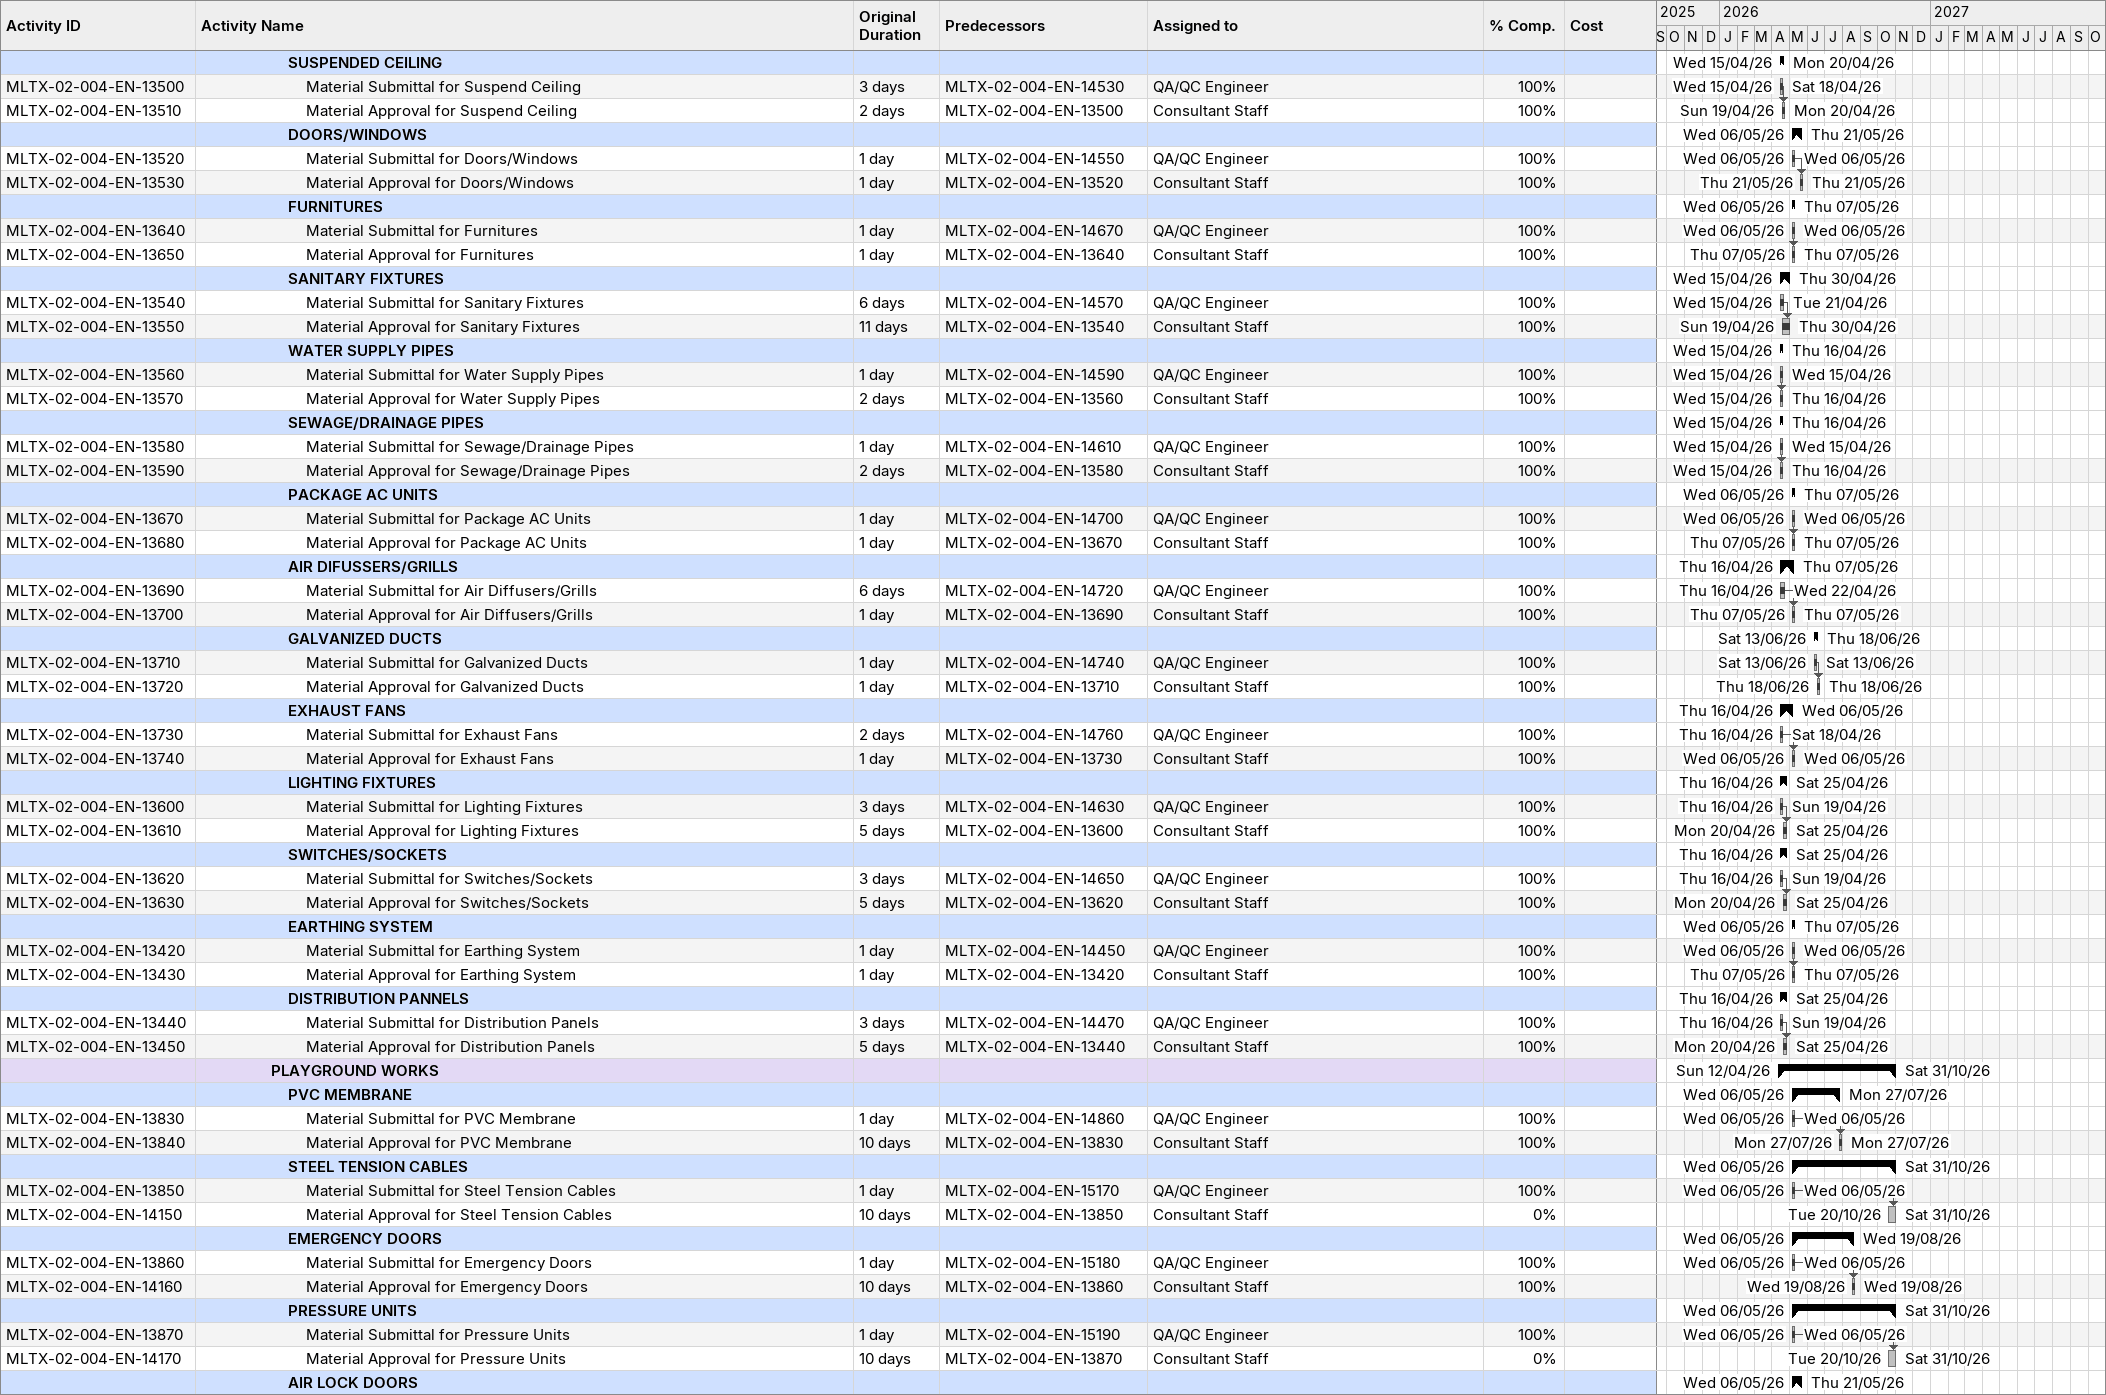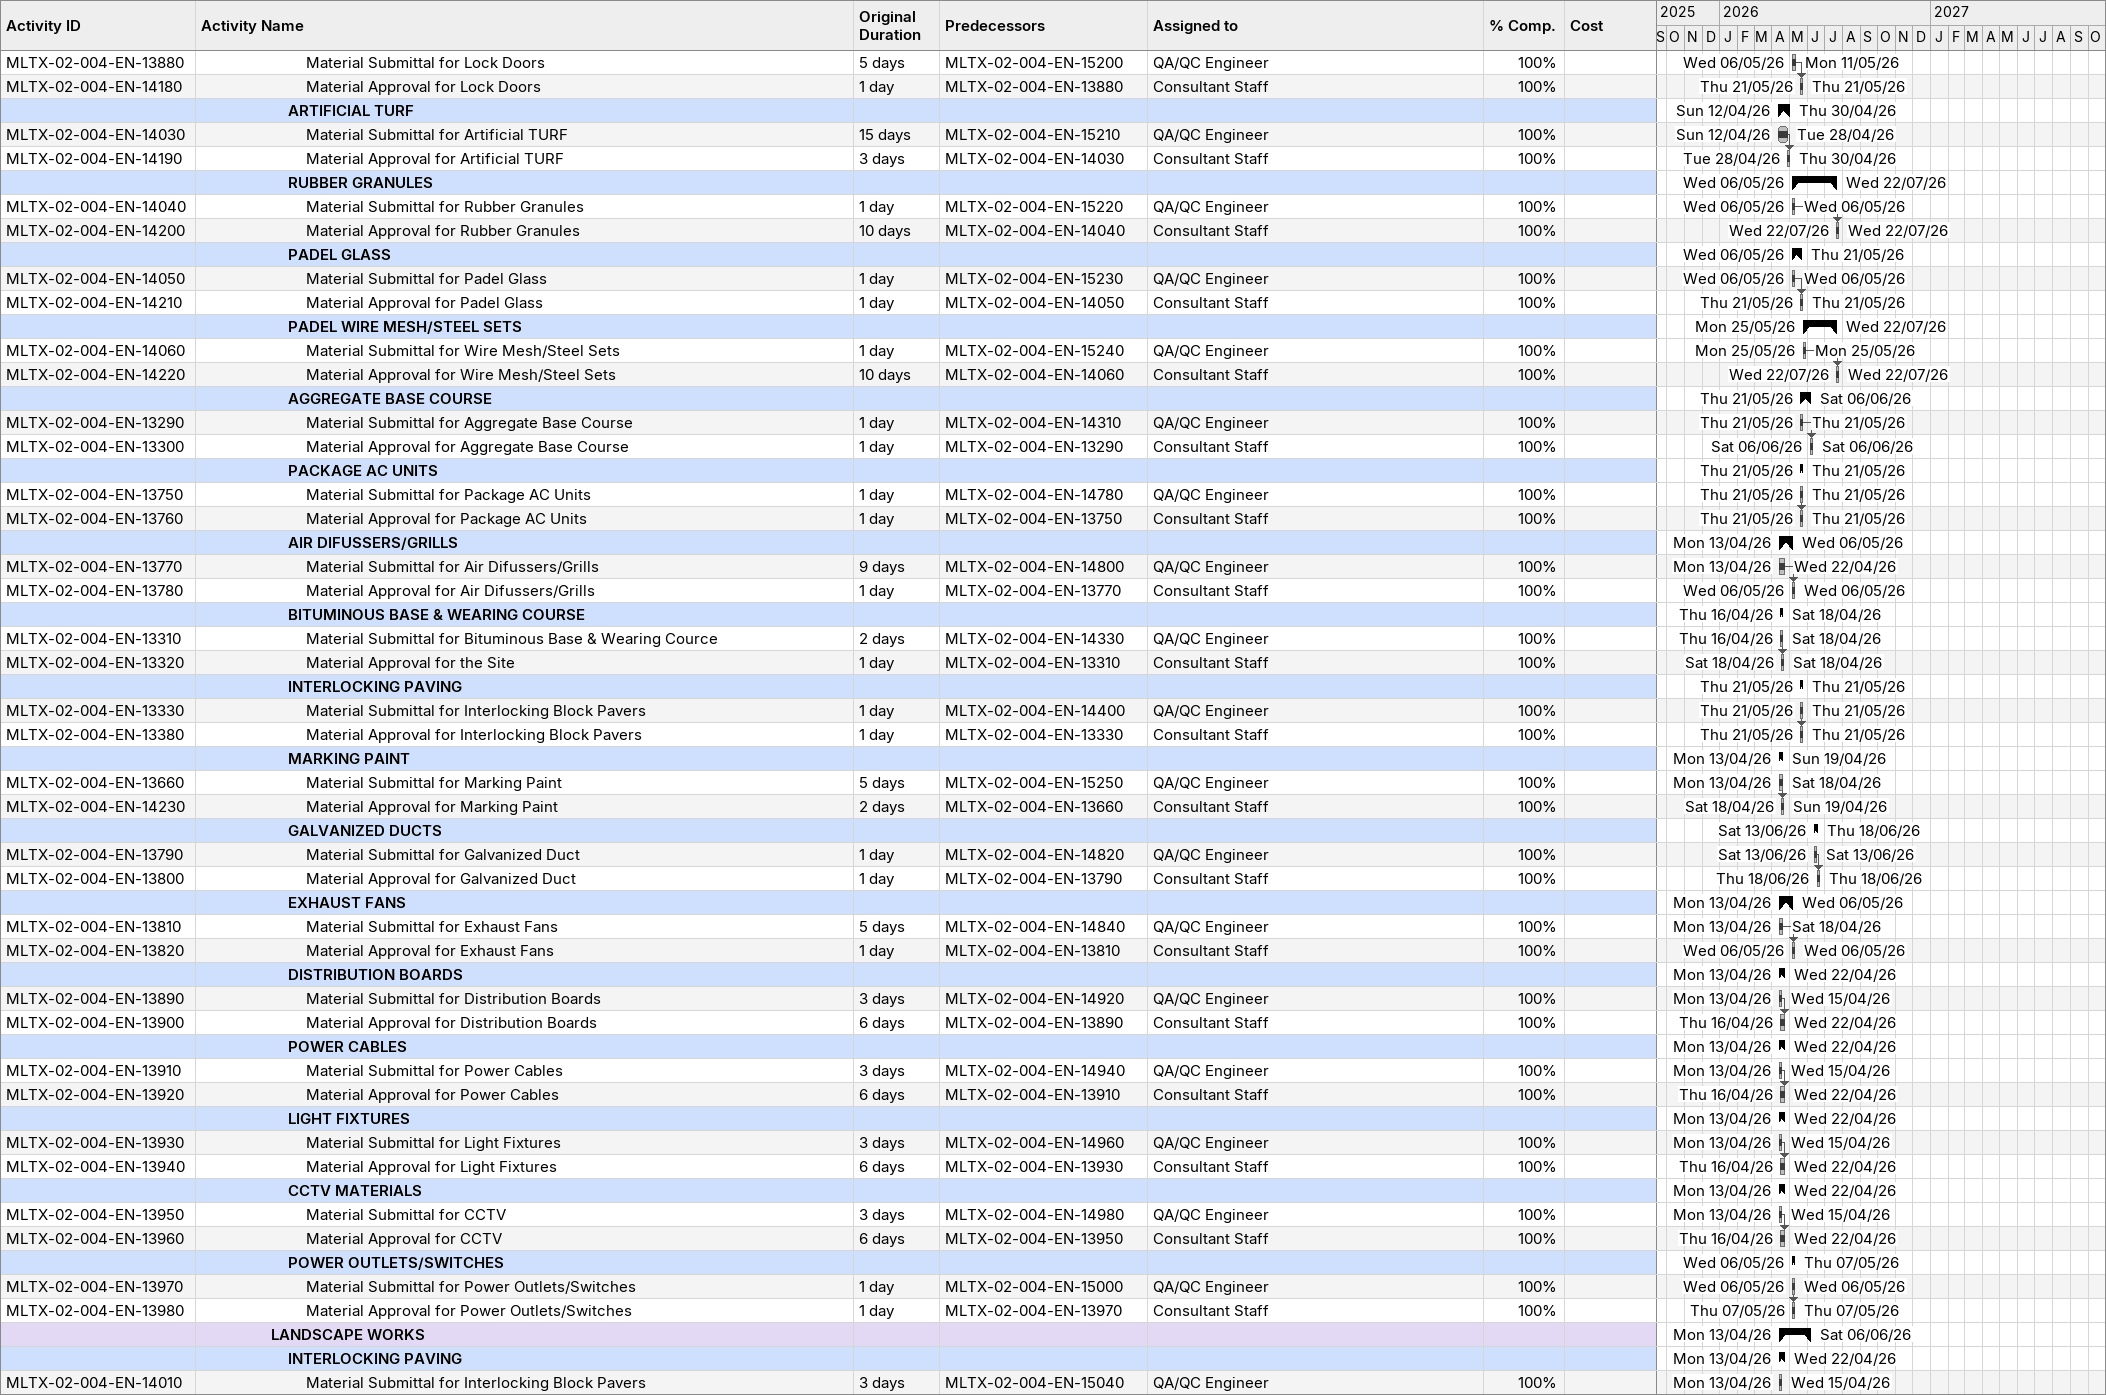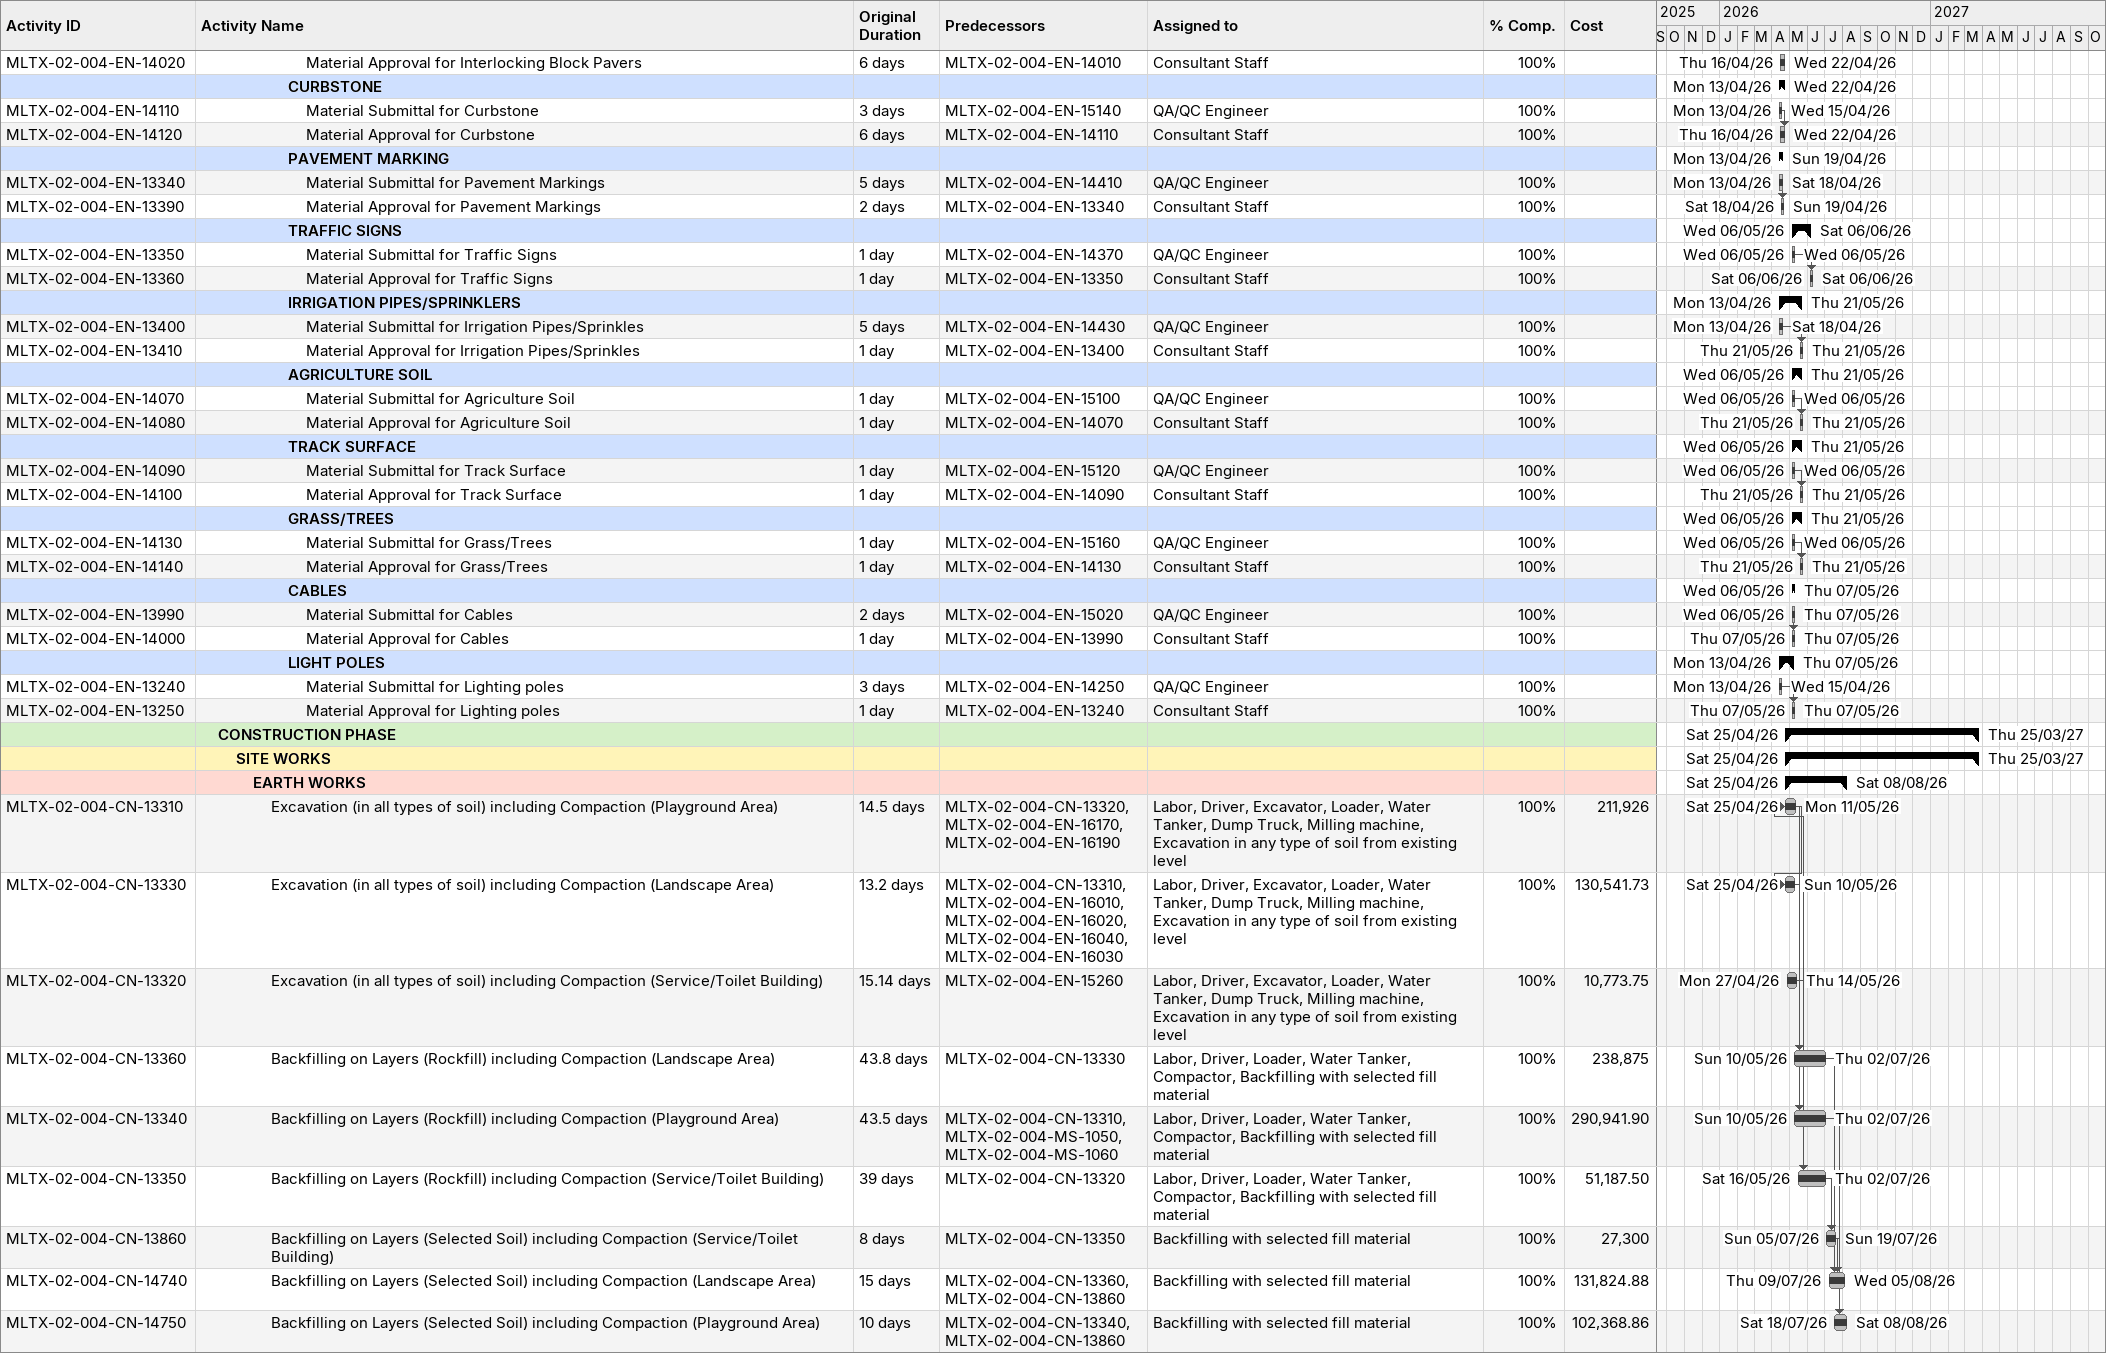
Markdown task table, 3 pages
| ID | Level | Task | Original duration | Start | Finish | Predecessors | Resources | % complete | Cost |
|---|---|---|---|---|---|---|---|---|---|
|  | 6 | **SUSPENDED CEILING** |  | 2026-04-15 | 2026-04-20 |  |  |  |  |
| MLTX-02-004-EN-13500 | 7 | Material Submittal for Suspend Ceiling | 3d | 2026-04-15 | 2026-04-18 | MLTX-02-004-EN-14530 | QA/QC Engineer | 100 |  |
| MLTX-02-004-EN-13510 | 7 | Material Approval for Suspend Ceiling | 2d | 2026-04-19 | 2026-04-20 | MLTX-02-004-EN-13500 | Consultant Staff | 100 |  |
|  | 6 | **DOORS/WINDOWS** |  | 2026-05-06 | 2026-05-21 |  |  |  |  |
| MLTX-02-004-EN-13520 | 7 | Material Submittal for Doors/Windows | 1d | 2026-05-06 | 2026-05-06 | MLTX-02-004-EN-14550 | QA/QC Engineer | 100 |  |
| MLTX-02-004-EN-13530 | 7 | Material Approval for Doors/Windows | 1d | 2026-05-21 | 2026-05-21 | MLTX-02-004-EN-13520 | Consultant Staff | 100 |  |
|  | 6 | **FURNITURES** |  | 2026-05-06 | 2026-05-07 |  |  |  |  |
| MLTX-02-004-EN-13640 | 7 | Material Submittal for Furnitures | 1d | 2026-05-06 | 2026-05-06 | MLTX-02-004-EN-14670 | QA/QC Engineer | 100 |  |
| MLTX-02-004-EN-13650 | 7 | Material Approval for Furnitures | 1d | 2026-05-07 | 2026-05-07 | MLTX-02-004-EN-13640 | Consultant Staff | 100 |  |
|  | 6 | **SANITARY FIXTURES** |  | 2026-04-15 | 2026-04-30 |  |  |  |  |
| MLTX-02-004-EN-13540 | 7 | Material Submittal for Sanitary Fixtures | 6d | 2026-04-15 | 2026-04-21 | MLTX-02-004-EN-14570 | QA/QC Engineer | 100 |  |
| MLTX-02-004-EN-13550 | 7 | Material Approval for Sanitary Fixtures | 11d | 2026-04-19 | 2026-04-30 | MLTX-02-004-EN-13540 | Consultant Staff | 100 |  |
|  | 6 | **WATER SUPPLY PIPES** |  | 2026-04-15 | 2026-04-16 |  |  |  |  |
| MLTX-02-004-EN-13560 | 7 | Material Submittal for Water Supply Pipes | 1d | 2026-04-15 | 2026-04-15 | MLTX-02-004-EN-14590 | QA/QC Engineer | 100 |  |
| MLTX-02-004-EN-13570 | 7 | Material Approval for Water Supply Pipes | 2d | 2026-04-15 | 2026-04-16 | MLTX-02-004-EN-13560 | Consultant Staff | 100 |  |
|  | 6 | **SEWAGE/DRAINAGE PIPES** |  | 2026-04-15 | 2026-04-16 |  |  |  |  |
| MLTX-02-004-EN-13580 | 7 | Material Submittal for Sewage/Drainage Pipes | 1d | 2026-04-15 | 2026-04-15 | MLTX-02-004-EN-14610 | QA/QC Engineer | 100 |  |
| MLTX-02-004-EN-13590 | 7 | Material Approval for Sewage/Drainage Pipes | 2d | 2026-04-15 | 2026-04-16 | MLTX-02-004-EN-13580 | Consultant Staff | 100 |  |
|  | 6 | **PACKAGE AC UNITS** |  | 2026-05-06 | 2026-05-07 |  |  |  |  |
| MLTX-02-004-EN-13670 | 7 | Material Submittal for Package AC Units | 1d | 2026-05-06 | 2026-05-06 | MLTX-02-004-EN-14700 | QA/QC Engineer | 100 |  |
| MLTX-02-004-EN-13680 | 7 | Material Approval for Package AC Units | 1d | 2026-05-07 | 2026-05-07 | MLTX-02-004-EN-13670 | Consultant Staff | 100 |  |
|  | 6 | **AIR DIFUSSERS/GRILLS** |  | 2026-04-16 | 2026-05-07 |  |  |  |  |
| MLTX-02-004-EN-13690 | 7 | Material Submittal for Air Diffusers/Grills | 6d | 2026-04-16 | 2026-04-22 | MLTX-02-004-EN-14720 | QA/QC Engineer | 100 |  |
| MLTX-02-004-EN-13700 | 7 | Material Approval for Air Diffusers/Grills | 1d | 2026-05-07 | 2026-05-07 | MLTX-02-004-EN-13690 | Consultant Staff | 100 |  |
|  | 6 | **GALVANIZED DUCTS** |  | 2026-06-13 | 2026-06-18 |  |  |  |  |
| MLTX-02-004-EN-13710 | 7 | Material Submittal for Galvanized Ducts | 1d | 2026-06-13 | 2026-06-13 | MLTX-02-004-EN-14740 | QA/QC Engineer | 100 |  |
| MLTX-02-004-EN-13720 | 7 | Material Approval for Galvanized Ducts | 1d | 2026-06-18 | 2026-06-18 | MLTX-02-004-EN-13710 | Consultant Staff | 100 |  |
|  | 6 | **EXHAUST FANS** |  | 2026-04-16 | 2026-05-06 |  |  |  |  |
| MLTX-02-004-EN-13730 | 7 | Material Submittal for Exhaust Fans | 2d | 2026-04-16 | 2026-04-18 | MLTX-02-004-EN-14760 | QA/QC Engineer | 100 |  |
| MLTX-02-004-EN-13740 | 7 | Material Approval for Exhaust Fans | 1d | 2026-05-06 | 2026-05-06 | MLTX-02-004-EN-13730 | Consultant Staff | 100 |  |
|  | 6 | **LIGHTING FIXTURES** |  | 2026-04-16 | 2026-04-25 |  |  |  |  |
| MLTX-02-004-EN-13600 | 7 | Material Submittal for Lighting Fixtures | 3d | 2026-04-16 | 2026-04-19 | MLTX-02-004-EN-14630 | QA/QC Engineer | 100 |  |
| MLTX-02-004-EN-13610 | 7 | Material Approval for Lighting Fixtures | 5d | 2026-04-20 | 2026-04-25 | MLTX-02-004-EN-13600 | Consultant Staff | 100 |  |
|  | 6 | **SWITCHES/SOCKETS** |  | 2026-04-16 | 2026-04-25 |  |  |  |  |
| MLTX-02-004-EN-13620 | 7 | Material Submittal for Switches/Sockets | 3d | 2026-04-16 | 2026-04-19 | MLTX-02-004-EN-14650 | QA/QC Engineer | 100 |  |
| MLTX-02-004-EN-13630 | 7 | Material Approval for Switches/Sockets | 5d | 2026-04-20 | 2026-04-25 | MLTX-02-004-EN-13620 | Consultant Staff | 100 |  |
|  | 6 | **EARTHING SYSTEM** |  | 2026-05-06 | 2026-05-07 |  |  |  |  |
| MLTX-02-004-EN-13420 | 7 | Material Submittal for Earthing System | 1d | 2026-05-06 | 2026-05-06 | MLTX-02-004-EN-14450 | QA/QC Engineer | 100 |  |
| MLTX-02-004-EN-13430 | 7 | Material Approval for Earthing System | 1d | 2026-05-07 | 2026-05-07 | MLTX-02-004-EN-13420 | Consultant Staff | 100 |  |
|  | 6 | **DISTRIBUTION PANNELS** |  | 2026-04-16 | 2026-04-25 |  |  |  |  |
| MLTX-02-004-EN-13440 | 7 | Material Submittal for Distribution Panels | 3d | 2026-04-16 | 2026-04-19 | MLTX-02-004-EN-14470 | QA/QC Engineer | 100 |  |
| MLTX-02-004-EN-13450 | 7 | Material Approval for Distribution Panels | 5d | 2026-04-20 | 2026-04-25 | MLTX-02-004-EN-13440 | Consultant Staff | 100 |  |
|  | 5 | **PLAYGROUND WORKS** |  | 2026-04-12 | 2026-10-31 |  |  |  |  |
|  | 6 | **PVC MEMBRANE** |  | 2026-05-06 | 2026-07-27 |  |  |  |  |
| MLTX-02-004-EN-13830 | 7 | Material Submittal for PVC Membrane | 1d | 2026-05-06 | 2026-05-06 | MLTX-02-004-EN-14860 | QA/QC Engineer | 100 |  |
| MLTX-02-004-EN-13840 | 7 | Material Approval for PVC Membrane | 10d | 2026-07-27 | 2026-07-27 | MLTX-02-004-EN-13830 | Consultant Staff | 100 |  |
|  | 6 | **STEEL TENSION CABLES** |  | 2026-05-06 | 2026-10-31 |  |  |  |  |
| MLTX-02-004-EN-13850 | 7 | Material Submittal for Steel Tension Cables | 1d | 2026-05-06 | 2026-05-06 | MLTX-02-004-EN-15170 | QA/QC Engineer | 100 |  |
| MLTX-02-004-EN-14150 | 7 | Material Approval for Steel Tension Cables | 10d | 2026-10-20 | 2026-10-31 | MLTX-02-004-EN-13850 | Consultant Staff | 0 |  |
|  | 6 | **EMERGENCY DOORS** |  | 2026-05-06 | 2026-08-19 |  |  |  |  |
| MLTX-02-004-EN-13860 | 7 | Material Submittal for Emergency Doors | 1d | 2026-05-06 | 2026-05-06 | MLTX-02-004-EN-15180 | QA/QC Engineer | 100 |  |
| MLTX-02-004-EN-14160 | 7 | Material Approval for Emergency Doors | 10d | 2026-08-19 | 2026-08-19 | MLTX-02-004-EN-13860 | Consultant Staff | 100 |  |
|  | 6 | **PRESSURE UNITS** |  | 2026-05-06 | 2026-10-31 |  |  |  |  |
| MLTX-02-004-EN-13870 | 7 | Material Submittal for Pressure Units | 1d | 2026-05-06 | 2026-05-06 | MLTX-02-004-EN-15190 | QA/QC Engineer | 100 |  |
| MLTX-02-004-EN-14170 | 7 | Material Approval for Pressure Units | 10d | 2026-10-20 | 2026-10-31 | MLTX-02-004-EN-13870 | Consultant Staff | 0 |  |
|  | 6 | **AIR LOCK DOORS** |  | 2026-05-06 | 2026-05-21 |  |  |  |  |
| MLTX-02-004-EN-13880 | 7 | Material Submittal for Lock Doors | 5d | 2026-05-06 | 2026-05-11 | MLTX-02-004-EN-15200 | QA/QC Engineer | 100 |  |
| MLTX-02-004-EN-14180 | 7 | Material Approval for Lock Doors | 1d | 2026-05-21 | 2026-05-21 | MLTX-02-004-EN-13880 | Consultant Staff | 100 |  |
|  | 6 | **ARTIFICIAL TURF** |  | 2026-04-12 | 2026-04-30 |  |  |  |  |
| MLTX-02-004-EN-14030 | 7 | Material Submittal for Artificial TURF | 15d | 2026-04-12 | 2026-04-28 | MLTX-02-004-EN-15210 | QA/QC Engineer | 100 |  |
| MLTX-02-004-EN-14190 | 7 | Material Approval for Artificial TURF | 3d | 2026-04-28 | 2026-04-30 | MLTX-02-004-EN-14030 | Consultant Staff | 100 |  |
|  | 6 | **RUBBER GRANULES** |  | 2026-05-06 | 2026-07-22 |  |  |  |  |
| MLTX-02-004-EN-14040 | 7 | Material Submittal for Rubber Granules | 1d | 2026-05-06 | 2026-05-06 | MLTX-02-004-EN-15220 | QA/QC Engineer | 100 |  |
| MLTX-02-004-EN-14200 | 7 | Material Approval for Rubber Granules | 10d | 2026-07-22 | 2026-07-22 | MLTX-02-004-EN-14040 | Consultant Staff | 100 |  |
|  | 6 | **PADEL GLASS** |  | 2026-05-06 | 2026-05-21 |  |  |  |  |
| MLTX-02-004-EN-14050 | 7 | Material Submittal for Padel Glass | 1d | 2026-05-06 | 2026-05-06 | MLTX-02-004-EN-15230 | QA/QC Engineer | 100 |  |
| MLTX-02-004-EN-14210 | 7 | Material Approval for Padel Glass | 1d | 2026-05-21 | 2026-05-21 | MLTX-02-004-EN-14050 | Consultant Staff | 100 |  |
|  | 6 | **PADEL WIRE MESH/STEEL SETS** |  | 2026-05-25 | 2026-07-22 |  |  |  |  |
| MLTX-02-004-EN-14060 | 7 | Material Submittal for Wire Mesh/Steel Sets | 1d | 2026-05-25 | 2026-05-25 | MLTX-02-004-EN-15240 | QA/QC Engineer | 100 |  |
| MLTX-02-004-EN-14220 | 7 | Material Approval for Wire Mesh/Steel Sets | 10d | 2026-07-22 | 2026-07-22 | MLTX-02-004-EN-14060 | Consultant Staff | 100 |  |
|  | 6 | **AGGREGATE BASE COURSE** |  | 2026-05-21 | 2026-06-06 |  |  |  |  |
| MLTX-02-004-EN-13290 | 7 | Material Submittal for Aggregate Base Course | 1d | 2026-05-21 | 2026-05-21 | MLTX-02-004-EN-14310 | QA/QC Engineer | 100 |  |
| MLTX-02-004-EN-13300 | 7 | Material Approval for Aggregate Base Course | 1d | 2026-06-06 | 2026-06-06 | MLTX-02-004-EN-13290 | Consultant Staff | 100 |  |
|  | 6 | **PACKAGE AC UNITS** |  | 2026-05-21 | 2026-05-21 |  |  |  |  |
| MLTX-02-004-EN-13750 | 7 | Material Submittal for Package AC Units | 1d | 2026-05-21 | 2026-05-21 | MLTX-02-004-EN-14780 | QA/QC Engineer | 100 |  |
| MLTX-02-004-EN-13760 | 7 | Material Approval for Package AC Units | 1d | 2026-05-21 | 2026-05-21 | MLTX-02-004-EN-13750 | Consultant Staff | 100 |  |
|  | 6 | **AIR DIFUSSERS/GRILLS** |  | 2026-04-13 | 2026-05-06 |  |  |  |  |
| MLTX-02-004-EN-13770 | 7 | Material Submittal for Air Difussers/Grills | 9d | 2026-04-13 | 2026-04-22 | MLTX-02-004-EN-14800 | QA/QC Engineer | 100 |  |
| MLTX-02-004-EN-13780 | 7 | Material Approval for Air Difussers/Grills | 1d | 2026-05-06 | 2026-05-06 | MLTX-02-004-EN-13770 | Consultant Staff | 100 |  |
|  | 6 | **BITUMINOUS BASE & WEARING COURSE** |  | 2026-04-16 | 2026-04-18 |  |  |  |  |
| MLTX-02-004-EN-13310 | 7 | Material Submittal for Bituminous Base & Wearing Cource | 2d | 2026-04-16 | 2026-04-18 | MLTX-02-004-EN-14330 | QA/QC Engineer | 100 |  |
| MLTX-02-004-EN-13320 | 7 | Material Approval for the Site | 1d | 2026-04-18 | 2026-04-18 | MLTX-02-004-EN-13310 | Consultant Staff | 100 |  |
|  | 6 | **INTERLOCKING PAVING** |  | 2026-05-21 | 2026-05-21 |  |  |  |  |
| MLTX-02-004-EN-13330 | 7 | Material Submittal for Interlocking Block Pavers | 1d | 2026-05-21 | 2026-05-21 | MLTX-02-004-EN-14400 | QA/QC Engineer | 100 |  |
| MLTX-02-004-EN-13380 | 7 | Material Approval for Interlocking Block Pavers | 1d | 2026-05-21 | 2026-05-21 | MLTX-02-004-EN-13330 | Consultant Staff | 100 |  |
|  | 6 | **MARKING PAINT** |  | 2026-04-13 | 2026-04-19 |  |  |  |  |
| MLTX-02-004-EN-13660 | 7 | Material Submittal for Marking Paint | 5d | 2026-04-13 | 2026-04-18 | MLTX-02-004-EN-15250 | QA/QC Engineer | 100 |  |
| MLTX-02-004-EN-14230 | 7 | Material Approval for Marking Paint | 2d | 2026-04-18 | 2026-04-19 | MLTX-02-004-EN-13660 | Consultant Staff | 100 |  |
|  | 6 | **GALVANIZED DUCTS** |  | 2026-06-13 | 2026-06-18 |  |  |  |  |
| MLTX-02-004-EN-13790 | 7 | Material Submittal for Galvanized Duct | 1d | 2026-06-13 | 2026-06-13 | MLTX-02-004-EN-14820 | QA/QC Engineer | 100 |  |
| MLTX-02-004-EN-13800 | 7 | Material Approval for Galvanized Duct | 1d | 2026-06-18 | 2026-06-18 | MLTX-02-004-EN-13790 | Consultant Staff | 100 |  |
|  | 6 | **EXHAUST FANS** |  | 2026-04-13 | 2026-05-06 |  |  |  |  |
| MLTX-02-004-EN-13810 | 7 | Material Submittal for Exhaust Fans | 5d | 2026-04-13 | 2026-04-18 | MLTX-02-004-EN-14840 | QA/QC Engineer | 100 |  |
| MLTX-02-004-EN-13820 | 7 | Material Approval for Exhaust Fans | 1d | 2026-05-06 | 2026-05-06 | MLTX-02-004-EN-13810 | Consultant Staff | 100 |  |
|  | 6 | **DISTRIBUTION BOARDS** |  | 2026-04-13 | 2026-04-22 |  |  |  |  |
| MLTX-02-004-EN-13890 | 7 | Material Submittal for Distribution Boards | 3d | 2026-04-13 | 2026-04-15 | MLTX-02-004-EN-14920 | QA/QC Engineer | 100 |  |
| MLTX-02-004-EN-13900 | 7 | Material Approval for Distribution Boards | 6d | 2026-04-16 | 2026-04-22 | MLTX-02-004-EN-13890 | Consultant Staff | 100 |  |
|  | 6 | **POWER CABLES** |  | 2026-04-13 | 2026-04-22 |  |  |  |  |
| MLTX-02-004-EN-13910 | 7 | Material Submittal for Power Cables | 3d | 2026-04-13 | 2026-04-15 | MLTX-02-004-EN-14940 | QA/QC Engineer | 100 |  |
| MLTX-02-004-EN-13920 | 7 | Material Approval for Power Cables | 6d | 2026-04-16 | 2026-04-22 | MLTX-02-004-EN-13910 | Consultant Staff | 100 |  |
|  | 6 | **LIGHT FIXTURES** |  | 2026-04-13 | 2026-04-22 |  |  |  |  |
| MLTX-02-004-EN-13930 | 7 | Material Submittal for Light Fixtures | 3d | 2026-04-13 | 2026-04-15 | MLTX-02-004-EN-14960 | QA/QC Engineer | 100 |  |
| MLTX-02-004-EN-13940 | 7 | Material Approval for Light Fixtures | 6d | 2026-04-16 | 2026-04-22 | MLTX-02-004-EN-13930 | Consultant Staff | 100 |  |
|  | 6 | **CCTV MATERIALS** |  | 2026-04-13 | 2026-04-22 |  |  |  |  |
| MLTX-02-004-EN-13950 | 7 | Material Submittal for CCTV | 3d | 2026-04-13 | 2026-04-15 | MLTX-02-004-EN-14980 | QA/QC Engineer | 100 |  |
| MLTX-02-004-EN-13960 | 7 | Material Approval for CCTV | 6d | 2026-04-16 | 2026-04-22 | MLTX-02-004-EN-13950 | Consultant Staff | 100 |  |
|  | 6 | **POWER OUTLETS/SWITCHES** |  | 2026-05-06 | 2026-05-07 |  |  |  |  |
| MLTX-02-004-EN-13970 | 7 | Material Submittal for Power Outlets/Switches | 1d | 2026-05-06 | 2026-05-06 | MLTX-02-004-EN-15000 | QA/QC Engineer | 100 |  |
| MLTX-02-004-EN-13980 | 7 | Material Approval for Power Outlets/Switches | 1d | 2026-05-07 | 2026-05-07 | MLTX-02-004-EN-13970 | Consultant Staff | 100 |  |
|  | 5 | **LANDSCAPE WORKS** |  | 2026-04-13 | 2026-06-06 |  |  |  |  |
|  | 6 | **INTERLOCKING PAVING** |  | 2026-04-13 | 2026-04-22 |  |  |  |  |
| MLTX-02-004-EN-14010 | 7 | Material Submittal for Interlocking Block Pavers | 3d | 2026-04-13 | 2026-04-15 | MLTX-02-004-EN-15040 | QA/QC Engineer | 100 |  |
| MLTX-02-004-EN-14020 | 7 | Material Approval for Interlocking Block Pavers | 6d | 2026-04-16 | 2026-04-22 | MLTX-02-004-EN-14010 | Consultant Staff | 100 |  |
|  | 6 | **CURBSTONE** |  | 2026-04-13 | 2026-04-22 |  |  |  |  |
| MLTX-02-004-EN-14110 | 7 | Material Submittal for Curbstone | 3d | 2026-04-13 | 2026-04-15 | MLTX-02-004-EN-15140 | QA/QC Engineer | 100 |  |
| MLTX-02-004-EN-14120 | 7 | Material Approval for Curbstone | 6d | 2026-04-16 | 2026-04-22 | MLTX-02-004-EN-14110 | Consultant Staff | 100 |  |
|  | 6 | **PAVEMENT MARKING** |  | 2026-04-13 | 2026-04-19 |  |  |  |  |
| MLTX-02-004-EN-13340 | 7 | Material Submittal for Pavement Markings | 5d | 2026-04-13 | 2026-04-18 | MLTX-02-004-EN-14410 | QA/QC Engineer | 100 |  |
| MLTX-02-004-EN-13390 | 7 | Material Approval for Pavement Markings | 2d | 2026-04-18 | 2026-04-19 | MLTX-02-004-EN-13340 | Consultant Staff | 100 |  |
|  | 6 | **TRAFFIC SIGNS** |  | 2026-05-06 | 2026-06-06 |  |  |  |  |
| MLTX-02-004-EN-13350 | 7 | Material Submittal for Traffic Signs | 1d | 2026-05-06 | 2026-05-06 | MLTX-02-004-EN-14370 | QA/QC Engineer | 100 |  |
| MLTX-02-004-EN-13360 | 7 | Material Approval for Traffic Signs | 1d | 2026-06-06 | 2026-06-06 | MLTX-02-004-EN-13350 | Consultant Staff | 100 |  |
|  | 6 | **IRRIGATION PIPES/SPRINKLERS** |  | 2026-04-13 | 2026-05-21 |  |  |  |  |
| MLTX-02-004-EN-13400 | 7 | Material Submittal for Irrigation Pipes/Sprinkles | 5d | 2026-04-13 | 2026-04-18 | MLTX-02-004-EN-14430 | QA/QC Engineer | 100 |  |
| MLTX-02-004-EN-13410 | 7 | Material Approval for Irrigation Pipes/Sprinkles | 1d | 2026-05-21 | 2026-05-21 | MLTX-02-004-EN-13400 | Consultant Staff | 100 |  |
|  | 6 | **AGRICULTURE SOIL** |  | 2026-05-06 | 2026-05-21 |  |  |  |  |
| MLTX-02-004-EN-14070 | 7 | Material Submittal for Agriculture Soil | 1d | 2026-05-06 | 2026-05-06 | MLTX-02-004-EN-15100 | QA/QC Engineer | 100 |  |
| MLTX-02-004-EN-14080 | 7 | Material Approval for Agriculture Soil | 1d | 2026-05-21 | 2026-05-21 | MLTX-02-004-EN-14070 | Consultant Staff | 100 |  |
|  | 6 | **TRACK SURFACE** |  | 2026-05-06 | 2026-05-21 |  |  |  |  |
| MLTX-02-004-EN-14090 | 7 | Material Submittal for Track Surface | 1d | 2026-05-06 | 2026-05-06 | MLTX-02-004-EN-15120 | QA/QC Engineer | 100 |  |
| MLTX-02-004-EN-14100 | 7 | Material Approval for Track Surface | 1d | 2026-05-21 | 2026-05-21 | MLTX-02-004-EN-14090 | Consultant Staff | 100 |  |
|  | 6 | **GRASS/TREES** |  | 2026-05-06 | 2026-05-21 |  |  |  |  |
| MLTX-02-004-EN-14130 | 7 | Material Submittal for Grass/Trees | 1d | 2026-05-06 | 2026-05-06 | MLTX-02-004-EN-15160 | QA/QC Engineer | 100 |  |
| MLTX-02-004-EN-14140 | 7 | Material Approval for Grass/Trees | 1d | 2026-05-21 | 2026-05-21 | MLTX-02-004-EN-14130 | Consultant Staff | 100 |  |
|  | 6 | **CABLES** |  | 2026-05-06 | 2026-05-07 |  |  |  |  |
| MLTX-02-004-EN-13990 | 7 | Material Submittal for Cables | 2d | 2026-05-06 | 2026-05-07 | MLTX-02-004-EN-15020 | QA/QC Engineer | 100 |  |
| MLTX-02-004-EN-14000 | 7 | Material Approval for Cables | 1d | 2026-05-07 | 2026-05-07 | MLTX-02-004-EN-13990 | Consultant Staff | 100 |  |
|  | 6 | **LIGHT POLES** |  | 2026-04-13 | 2026-05-07 |  |  |  |  |
| MLTX-02-004-EN-13240 | 7 | Material Submittal for Lighting poles | 3d | 2026-04-13 | 2026-04-15 | MLTX-02-004-EN-14250 | QA/QC Engineer | 100 |  |
| MLTX-02-004-EN-13250 | 7 | Material Approval for Lighting poles | 1d | 2026-05-07 | 2026-05-07 | MLTX-02-004-EN-13240 | Consultant Staff | 100 |  |
|  | 2 | **CONSTRUCTION PHASE** |  | 2026-04-25 | 2027-03-25 |  |  |  |  |
|  | 3 | **SITE WORKS** |  | 2026-04-25 | 2027-03-25 |  |  |  |  |
|  | 4 | **EARTH WORKS** |  | 2026-04-25 | 2026-08-08 |  |  |  |  |
| MLTX-02-004-CN-13310 | 5 | Excavation (in all types of soil) including Compaction (Playground Area) | 14.5d | 2026-04-25 | 2026-05-11 | MLTX-02-004-CN-13320, MLTX-02-004-EN-16170, MLTX-02-004-EN-16190 | Labor, Driver, Excavator, Loader, Water Tanker, Dump Truck, Milling machine, Excavation in any type of soil from existing level | 100 | 211926 |
| MLTX-02-004-CN-13330 | 5 | Excavation (in all types of soil) including Compaction (Landscape Area) | 13.2d | 2026-04-25 | 2026-05-10 | MLTX-02-004-CN-13310, MLTX-02-004-EN-16010, MLTX-02-004-EN-16020, MLTX-02-004-EN-16040, MLTX-02-004-EN-16030 | Labor, Driver, Excavator, Loader, Water Tanker, Dump Truck, Milling machine, Excavation in any type of soil from existing level | 100 | 130541.73 |
| MLTX-02-004-CN-13320 | 5 | Excavation (in all types of soil) including Compaction (Service/Toilet Building) | 15.14d | 2026-04-27 | 2026-05-14 | MLTX-02-004-EN-15260 | Labor, Driver, Excavator, Loader, Water Tanker, Dump Truck, Milling machine, Excavation in any type of soil from existing level | 100 | 10773.75 |
| MLTX-02-004-CN-13360 | 5 | Backfilling on Layers (Rockfill) including Compaction (Landscape Area) | 43.8d | 2026-05-10 | 2026-07-02 | MLTX-02-004-CN-13330 | Labor, Driver, Loader, Water Tanker, Compactor, Backfilling with selected fill material | 100 | 238875 |
| MLTX-02-004-CN-13340 | 5 | Backfilling on Layers (Rockfill) including Compaction (Playground Area) | 43.5d | 2026-05-10 | 2026-07-02 | MLTX-02-004-CN-13310, MLTX-02-004-MS-1050, MLTX-02-004-MS-1060 | Labor, Driver, Loader, Water Tanker, Compactor, Backfilling with selected fill material | 100 | 290941.90 |
| MLTX-02-004-CN-13350 | 5 | Backfilling on Layers (Rockfill) including Compaction (Service/Toilet Building) | 39d | 2026-05-16 | 2026-07-02 | MLTX-02-004-CN-13320 | Labor, Driver, Loader, Water Tanker, Compactor, Backfilling with selected fill material | 100 | 51187.50 |
| MLTX-02-004-CN-13860 | 5 | Backfilling on Layers (Selected Soil) including Compaction (Service/Toilet Building) | 8d | 2026-07-05 | 2026-07-19 | MLTX-02-004-CN-13350 | Backfilling with selected fill material | 100 | 27300 |
| MLTX-02-004-CN-14740 | 5 | Backfilling on Layers (Selected Soil) including Compaction (Landscape Area) | 15d | 2026-07-09 | 2026-08-05 | MLTX-02-004-CN-13360, MLTX-02-004-CN-13860 | Backfilling with selected fill material | 100 | 131824.88 |
| MLTX-02-004-CN-14750 | 5 | Backfilling on Layers (Selected Soil) including Compaction (Playground Area) | 10d | 2026-07-18 | 2026-08-08 | MLTX-02-004-CN-13340, MLTX-02-004-CN-13860 | Backfilling with selected fill material | 100 | 102368.86 |
